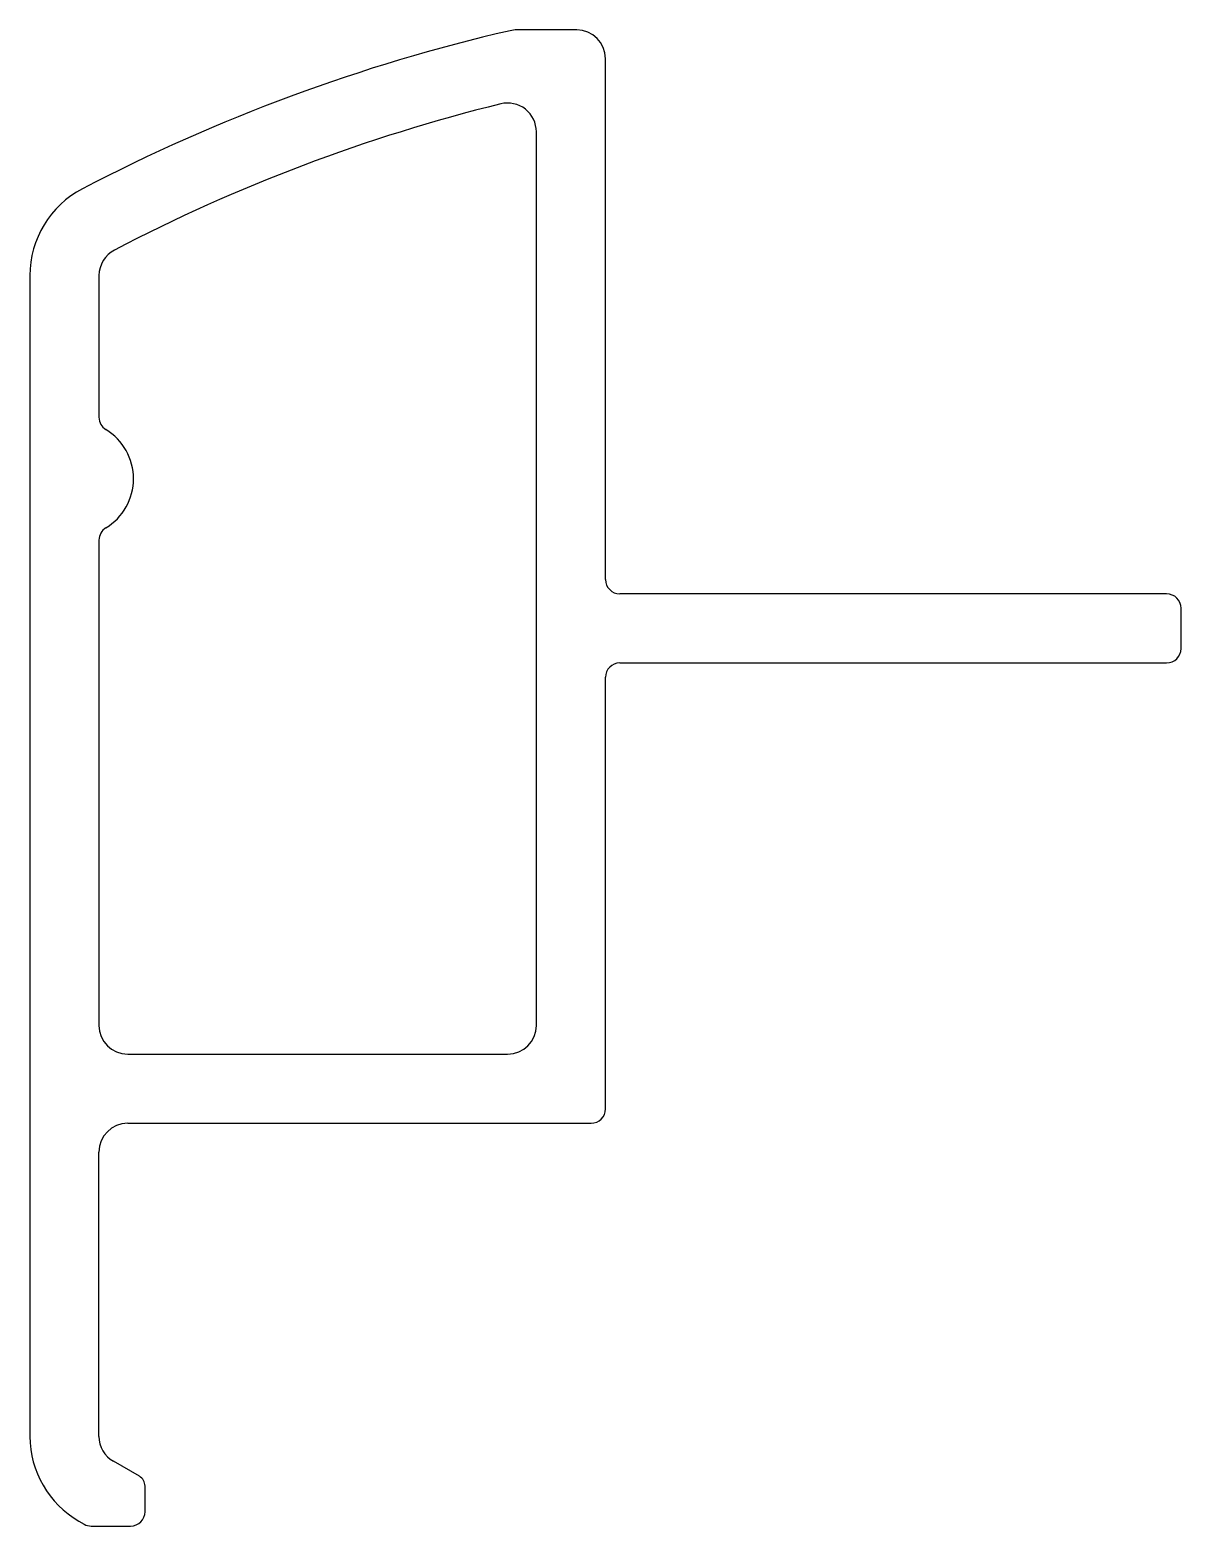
# Model space of a CAD drawing. Extents: x 486.2 to 506.2, y 578.7 to 604.7.
import ezdxf

# ---------------------------------------------------------------- set-up
doc = ezdxf.new("R2010")
doc.units = 0
doc.layers.get('0').update_dxf_attribs({"linetype": 'CONTINUOUS'})

msp = doc.modelspace()

# ---------------------------------------------------------------- linework, layer by layer
at = {"color": 7, "linetype": 'CONTINUOUS'}
for p, q in [((495.743, 604.74), (494.7, 604.74)), ((496.243, 595.19), (496.243, 604.24)), ((495.043, 587.44), (495.043, 602.969)), ((486.243, 600.472), (486.243, 580.299)), ((487.443, 600.472), (487.443, 598.008)), ((487.443, 595.873), (487.443, 587.44)), ((505.993, 594.94), (496.493, 594.94)), ((506.243, 593.99), (506.243, 594.69)), ((496.493, 593.74), (505.993, 593.74)), ((496.243, 585.99), (496.243, 593.49)), ((487.943, 586.94), (494.543, 586.94)), ((487.943, 585.74), (495.993, 585.74)), ((487.443, 580.299), (487.443, 585.24)), ((488.145, 579.606), (487.693, 579.866)), ((488.243, 578.99), (488.243, 579.435)), ((487.093, 578.827), (487.185, 578.774)), ((487.31, 578.74), (487.993, 578.74))]:
    msp.add_line(p, q, dxfattribs=at)
for centre, radius, start, end in [((501.606, 574.327), 31.2, 103, 117.5906), ((494.7, 604.24), 0.5, 90, 103), ((495.743, 604.24), 0.5, 0, 90), ((494.543, 602.969), 0.5, 0, 103.8525), ((501.606, 574.327), 30, 103.8525, 117.5906), ((487.943, 600.472), 1.7, 117.5906, 180), ((487.943, 600.472), 0.5, 117.5906, 180), ((487.693, 598.008), 0.25, 180, 238.6677), ((487.043, 596.94), 1, 301.3323, 58.6677), ((487.693, 595.873), 0.25, 121.3323, 180), ((496.493, 595.19), 0.25, 180, 270), ((505.993, 594.69), 0.25, 0, 90), ((505.993, 593.99), 0.25, 270, 0), ((496.493, 593.49), 0.25, 90, 180), ((487.943, 587.44), 0.5, 180, 270), ((494.543, 587.44), 0.5, 270, 0), ((495.993, 585.99), 0.25, 270, 0), ((487.943, 585.24), 0.5, 90, 180), ((487.943, 580.299), 1.7, 180, 240), ((487.943, 580.299), 0.5, 180, 240), ((488.046, 579.435), 0.197, 0, 60), ((487.31, 578.99), 0.25, 240, 270), ((487.993, 578.99), 0.25, 270, 0)]:
    msp.add_arc(centre, radius, start, end, dxfattribs=at)

doc.saveas('drawing.dxf')
